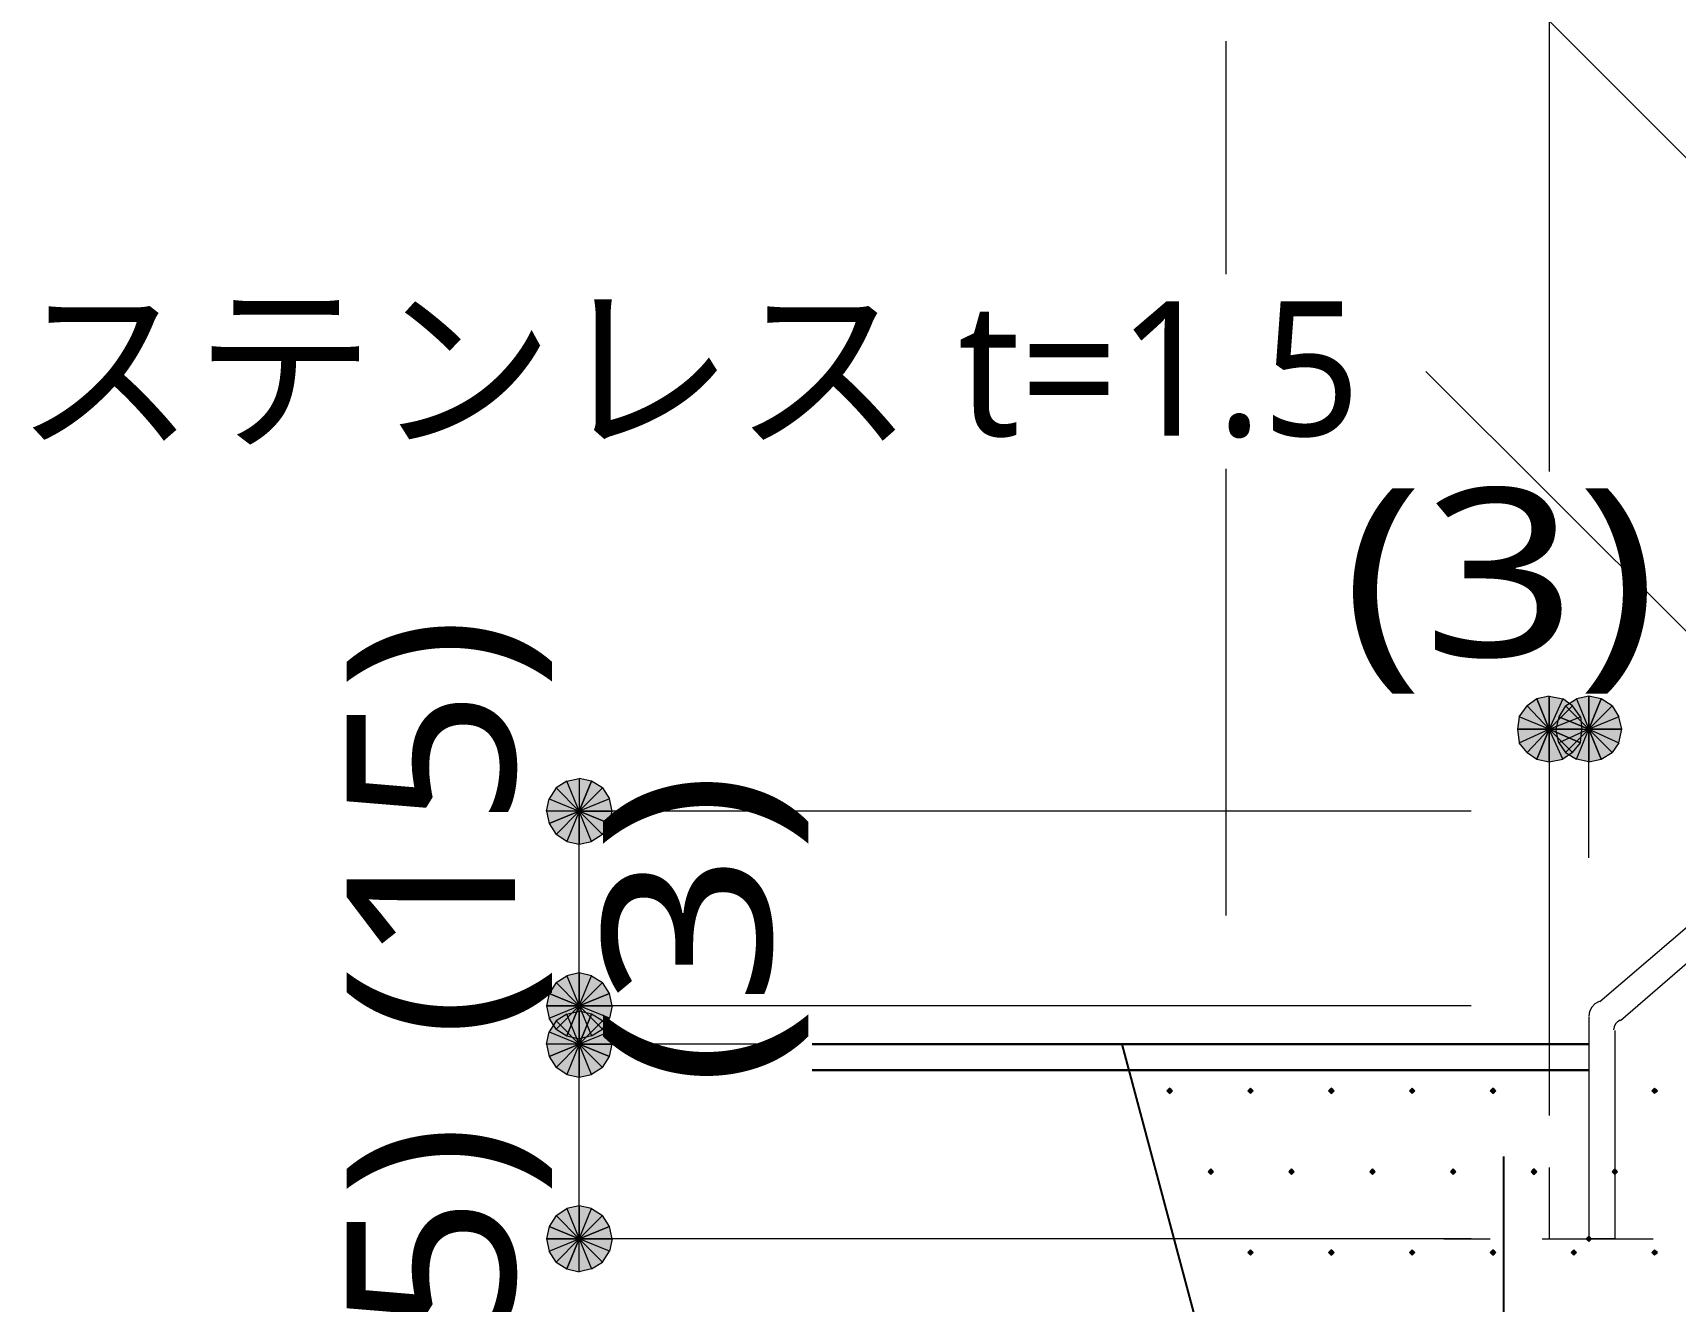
# Model space of a CAD drawing. Header units: millimetres. Extents: x 0 to 420, y 0 to 297.
# Drawn here: x 119.23 to 144.61, y 178.49 to 198.08 of the extents above; entities that cross this region are included whole.
import ezdxf
from ezdxf.enums import TextEntityAlignment as Align

# ---------------------------------------------------------------- set-up
doc = ezdxf.new("R2010")
doc.units = ezdxf.units.MM
doc.styles.add('kst32b', font='NotoSansJP-Variable.ttf')

msp = doc.modelspace()

# ---------------------------------------------------------------- hatches: boundary and pattern name
h = msp.add_hatch(color=7)
h.paths.add_polyline_path([(142.473, 187.791), (142.325, 187.685), (142.663, 187.325), (142.473, 187.791)])
h.paths.add_polyline_path([(142.325, 187.685), (142.663, 187.325), (142.198, 187.515), (142.325, 187.685)])
h.paths.add_polyline_path([(142.663, 187.325), (142.198, 187.515), (142.177, 187.325), (142.663, 187.325)])
h = msp.add_hatch(color=7)
h.paths.add_polyline_path([(143.023, 187.685), (142.875, 187.791), (142.663, 187.325), (143.023, 187.685)])
h.paths.add_polyline_path([(142.875, 187.791), (142.663, 187.325), (142.663, 187.833), (142.875, 187.791)])
h.paths.add_polyline_path([(142.663, 187.325), (142.663, 187.833), (142.473, 187.791), (142.663, 187.325)])
h = msp.add_hatch(color=7)
h.paths.add_polyline_path([(143.277, 187.833), (143.087, 187.791), (143.277, 187.325), (143.277, 187.833)])
h.paths.add_polyline_path([(143.087, 187.791), (143.277, 187.325), (142.917, 187.685), (143.087, 187.791)])
h.paths.add_polyline_path([(143.277, 187.325), (142.917, 187.685), (142.812, 187.515), (143.277, 187.325)])
for points in [[(143.468, 187.791), (143.277, 187.833), (143.277, 187.325), (143.468, 187.791)], [(142.473, 186.859), (142.663, 186.817), (142.663, 187.325), (142.473, 186.859)], [(128.143, 185.864), (128.185, 186.055), (127.677, 186.055), (128.143, 185.864)], [(127.212, 183.24), (127.169, 183.049), (127.677, 183.049), (127.212, 183.24)], [(128.143, 182.266), (128.185, 182.457), (127.677, 182.457), (128.143, 182.266)], [(136.8, 181.779), (136.779, 181.758), (136.758, 181.737), (136.779, 181.716), (136.8, 181.695), (136.821, 181.716), (136.843, 181.737), (136.821, 181.758), (136.8, 181.779)], [(138.049, 181.779), (138.028, 181.758), (138.007, 181.737), (138.028, 181.716), (138.049, 181.695), (138.07, 181.716), (138.091, 181.737), (138.07, 181.758), (138.049, 181.779)], [(139.298, 181.779), (139.277, 181.758), (139.255, 181.737), (139.277, 181.716), (139.298, 181.695), (139.319, 181.716), (139.34, 181.737), (139.319, 181.758), (139.298, 181.779)], [(140.547, 181.779), (140.526, 181.758), (140.504, 181.737), (140.526, 181.716), (140.547, 181.695), (140.568, 181.716), (140.589, 181.737), (140.568, 181.758), (140.547, 181.779)], [(141.796, 181.779), (141.774, 181.758), (141.753, 181.737), (141.774, 181.716), (141.796, 181.695), (141.817, 181.716), (141.838, 181.737), (141.817, 181.758), (141.796, 181.779)], [(144.293, 181.779), (144.272, 181.758), (144.251, 181.737), (144.272, 181.716), (144.293, 181.695), (144.314, 181.716), (144.336, 181.737), (144.314, 181.758), (144.293, 181.779)], [(137.435, 180.53), (137.414, 180.509), (137.393, 180.488), (137.414, 180.467), (137.435, 180.446), (137.456, 180.467), (137.478, 180.488), (137.456, 180.509), (137.435, 180.53)], [(138.684, 180.53), (138.663, 180.509), (138.642, 180.488), (138.663, 180.467), (138.684, 180.446), (138.705, 180.467), (138.726, 180.488), (138.705, 180.509), (138.684, 180.53)], [(139.933, 180.53), (139.912, 180.509), (139.891, 180.488), (139.912, 180.467), (139.933, 180.446), (139.954, 180.467), (139.975, 180.488), (139.954, 180.509), (139.933, 180.53)], [(141.182, 180.53), (141.161, 180.509), (141.139, 180.488), (141.161, 180.467), (141.182, 180.446), (141.203, 180.467), (141.224, 180.488), (141.203, 180.509), (141.182, 180.53)], [(142.43, 180.53), (142.409, 180.509), (142.388, 180.488), (142.409, 180.467), (142.43, 180.446), (142.452, 180.467), (142.473, 180.488), (142.452, 180.509), (142.43, 180.53)], [(143.679, 180.53), (143.658, 180.509), (143.637, 180.488), (143.658, 180.467), (143.679, 180.446), (143.701, 180.467), (143.722, 180.488), (143.701, 180.509), (143.679, 180.53)], [(127.212, 179.642), (127.169, 179.451), (127.677, 179.451), (127.212, 179.642)], [(143.277, 179.493), (143.256, 179.472), (143.235, 179.451), (143.256, 179.43), (143.277, 179.409), (143.298, 179.43), (143.32, 179.451), (143.298, 179.472), (143.277, 179.493)], [(138.049, 179.282), (138.028, 179.26), (138.007, 179.239), (138.028, 179.218), (138.049, 179.197), (138.07, 179.218), (138.091, 179.239), (138.07, 179.26), (138.049, 179.282)], [(139.298, 179.282), (139.277, 179.26), (139.255, 179.239), (139.277, 179.218), (139.298, 179.197), (139.319, 179.218), (139.34, 179.239), (139.319, 179.26), (139.298, 179.282)], [(140.547, 179.282), (140.526, 179.26), (140.504, 179.239), (140.526, 179.218), (140.547, 179.197), (140.568, 179.218), (140.589, 179.239), (140.568, 179.26), (140.547, 179.282)], [(141.796, 179.282), (141.774, 179.26), (141.753, 179.239), (141.774, 179.218), (141.796, 179.197), (141.817, 179.218), (141.838, 179.239), (141.817, 179.26), (141.796, 179.282)], [(143.044, 179.282), (143.023, 179.26), (143.002, 179.239), (143.023, 179.218), (143.044, 179.197), (143.066, 179.218), (143.087, 179.239), (143.066, 179.26), (143.044, 179.282)], [(144.293, 179.282), (144.272, 179.26), (144.251, 179.239), (144.272, 179.218), (144.293, 179.197), (144.314, 179.218), (144.336, 179.239), (144.314, 179.26), (144.293, 179.282)]]:
    msp.add_hatch(color=7).paths.add_polyline_path(points)
h = msp.add_hatch(color=7)
h.paths.add_polyline_path([(143.785, 187.325), (143.743, 187.515), (143.277, 187.325), (143.785, 187.325)])
h.paths.add_polyline_path([(143.743, 187.515), (143.277, 187.325), (143.637, 187.685), (143.743, 187.515)])
h.paths.add_polyline_path([(143.277, 187.325), (143.637, 187.685), (143.468, 187.791), (143.277, 187.325)])
h = msp.add_hatch(color=7)
h.paths.add_polyline_path([(143.15, 187.113), (143.171, 187.325), (142.663, 187.325), (143.15, 187.113)])
h.paths.add_polyline_path([(143.171, 187.325), (142.663, 187.325), (143.15, 187.515), (143.171, 187.325)])
h.paths.add_polyline_path([(142.663, 187.325), (143.15, 187.515), (143.023, 187.685), (142.663, 187.325)])
h = msp.add_hatch(color=7)
h.paths.add_polyline_path([(142.177, 187.325), (142.198, 187.113), (142.663, 187.325), (142.177, 187.325)])
h.paths.add_polyline_path([(142.198, 187.113), (142.663, 187.325), (142.325, 186.965), (142.198, 187.113)])
h.paths.add_polyline_path([(142.663, 187.325), (142.325, 186.965), (142.473, 186.859), (142.663, 187.325)])
h = msp.add_hatch(color=7)
h.paths.add_polyline_path([(142.663, 186.817), (142.875, 186.859), (142.663, 187.325), (142.663, 186.817)])
h.paths.add_polyline_path([(142.875, 186.859), (142.663, 187.325), (143.023, 186.965), (142.875, 186.859)])
h.paths.add_polyline_path([(142.663, 187.325), (143.023, 186.965), (143.15, 187.113), (142.663, 187.325)])
h = msp.add_hatch(color=7)
h.paths.add_polyline_path([(142.812, 187.515), (142.769, 187.325), (143.277, 187.325), (142.812, 187.515)])
h.paths.add_polyline_path([(142.769, 187.325), (143.277, 187.325), (142.812, 187.113), (142.769, 187.325)])
h.paths.add_polyline_path([(143.277, 187.325), (142.812, 187.113), (142.917, 186.965), (143.277, 187.325)])
h = msp.add_hatch(color=7)
h.paths.add_polyline_path([(142.917, 186.965), (143.087, 186.859), (143.277, 187.325), (142.917, 186.965)])
h.paths.add_polyline_path([(143.087, 186.859), (143.277, 187.325), (143.277, 186.817), (143.087, 186.859)])
h.paths.add_polyline_path([(143.277, 187.325), (143.277, 186.817), (143.468, 186.859), (143.277, 187.325)])
h = msp.add_hatch(color=7)
h.paths.add_polyline_path([(143.468, 186.859), (143.637, 186.965), (143.277, 187.325), (143.468, 186.859)])
h.paths.add_polyline_path([(143.637, 186.965), (143.277, 187.325), (143.743, 187.113), (143.637, 186.965)])
h.paths.add_polyline_path([(143.277, 187.325), (143.743, 187.113), (143.785, 187.325), (143.277, 187.325)])
h = msp.add_hatch(color=7)
h.paths.add_polyline_path([(127.868, 186.521), (127.677, 186.563), (127.677, 186.055), (127.868, 186.521)])
h.paths.add_polyline_path([(127.677, 186.563), (127.677, 186.055), (127.487, 186.521), (127.677, 186.563)])
h.paths.add_polyline_path([(127.677, 186.055), (127.487, 186.521), (127.318, 186.415), (127.677, 186.055)])
h = msp.add_hatch(color=7)
h.paths.add_polyline_path([(128.185, 186.055), (128.143, 186.246), (127.677, 186.055), (128.185, 186.055)])
h.paths.add_polyline_path([(128.143, 186.246), (127.677, 186.055), (128.037, 186.415), (128.143, 186.246)])
h.paths.add_polyline_path([(127.677, 186.055), (128.037, 186.415), (127.868, 186.521), (127.677, 186.055)])
h = msp.add_hatch(color=7)
h.paths.add_polyline_path([(127.318, 186.415), (127.212, 186.246), (127.677, 186.055), (127.318, 186.415)])
h.paths.add_polyline_path([(127.212, 186.246), (127.677, 186.055), (127.169, 186.055), (127.212, 186.246)])
h.paths.add_polyline_path([(127.677, 186.055), (127.169, 186.055), (127.212, 185.864), (127.677, 186.055)])
h = msp.add_hatch(color=7)
h.paths.add_polyline_path([(127.212, 185.864), (127.318, 185.695), (127.677, 186.055), (127.212, 185.864)])
h.paths.add_polyline_path([(127.318, 185.695), (127.677, 186.055), (127.487, 185.589), (127.318, 185.695)])
h.paths.add_polyline_path([(127.677, 186.055), (127.487, 185.589), (127.677, 185.547), (127.677, 186.055)])
h = msp.add_hatch(color=7)
h.paths.add_polyline_path([(127.677, 185.547), (127.868, 185.589), (127.677, 186.055), (127.677, 185.547)])
h.paths.add_polyline_path([(127.868, 185.589), (127.677, 186.055), (128.037, 185.695), (127.868, 185.589)])
h.paths.add_polyline_path([(127.677, 186.055), (128.037, 185.695), (128.143, 185.864), (127.677, 186.055)])
h = msp.add_hatch(color=7)
h.paths.add_polyline_path([(127.677, 183.557), (127.487, 183.515), (127.677, 183.049), (127.677, 183.557)])
h.paths.add_polyline_path([(127.487, 183.515), (127.677, 183.049), (127.318, 183.409), (127.487, 183.515)])
h.paths.add_polyline_path([(127.677, 183.049), (127.318, 183.409), (127.212, 183.24), (127.677, 183.049)])
h = msp.add_hatch(color=7)
h.paths.add_polyline_path([(128.143, 183.24), (128.037, 183.409), (127.677, 183.049), (128.143, 183.24)])
h.paths.add_polyline_path([(128.037, 183.409), (127.677, 183.049), (127.868, 183.515), (128.037, 183.409)])
h.paths.add_polyline_path([(127.677, 183.049), (127.868, 183.515), (127.677, 183.557), (127.677, 183.049)])
h = msp.add_hatch(color=7)
h.paths.add_polyline_path([(128.037, 182.689), (128.143, 182.859), (127.677, 183.049), (128.037, 182.689)])
h.paths.add_polyline_path([(128.143, 182.859), (127.677, 183.049), (128.185, 183.049), (128.143, 182.859)])
h.paths.add_polyline_path([(127.677, 183.049), (128.185, 183.049), (128.143, 183.24), (127.677, 183.049)])
h = msp.add_hatch(color=7)
h.paths.add_polyline_path([(127.169, 183.049), (127.212, 182.859), (127.677, 183.049), (127.169, 183.049)])
h.paths.add_polyline_path([(127.212, 182.859), (127.677, 183.049), (127.318, 182.689), (127.212, 182.859)])
h.paths.add_polyline_path([(127.677, 183.049), (127.318, 182.689), (127.487, 182.584), (127.677, 183.049)])
h = msp.add_hatch(color=7)
h.paths.add_polyline_path([(127.868, 182.922), (127.677, 182.965), (127.677, 182.457), (127.868, 182.922)])
h.paths.add_polyline_path([(127.677, 182.965), (127.677, 182.457), (127.487, 182.922), (127.677, 182.965)])
h.paths.add_polyline_path([(127.677, 182.457), (127.487, 182.922), (127.318, 182.816), (127.677, 182.457)])
h = msp.add_hatch(color=7)
h.paths.add_polyline_path([(127.487, 182.584), (127.677, 182.541), (127.677, 183.049), (127.487, 182.584)])
h.paths.add_polyline_path([(127.677, 182.541), (127.677, 183.049), (127.868, 182.584), (127.677, 182.541)])
h.paths.add_polyline_path([(127.677, 183.049), (127.868, 182.584), (128.037, 182.689), (127.677, 183.049)])
h = msp.add_hatch(color=7)
h.paths.add_polyline_path([(127.318, 182.816), (127.212, 182.647), (127.677, 182.457), (127.318, 182.816)])
h.paths.add_polyline_path([(127.212, 182.647), (127.677, 182.457), (127.169, 182.457), (127.212, 182.647)])
h.paths.add_polyline_path([(127.677, 182.457), (127.169, 182.457), (127.212, 182.266), (127.677, 182.457)])
h = msp.add_hatch(color=7)
h.paths.add_polyline_path([(128.185, 182.457), (128.143, 182.647), (127.677, 182.457), (128.185, 182.457)])
h.paths.add_polyline_path([(128.143, 182.647), (127.677, 182.457), (128.037, 182.816), (128.143, 182.647)])
h.paths.add_polyline_path([(127.677, 182.457), (128.037, 182.816), (127.868, 182.922), (127.677, 182.457)])
h = msp.add_hatch(color=7)
h.paths.add_polyline_path([(127.212, 182.266), (127.318, 182.097), (127.677, 182.457), (127.212, 182.266)])
h.paths.add_polyline_path([(127.318, 182.097), (127.677, 182.457), (127.487, 181.991), (127.318, 182.097)])
h.paths.add_polyline_path([(127.677, 182.457), (127.487, 181.991), (127.677, 181.949), (127.677, 182.457)])
h = msp.add_hatch(color=7)
h.paths.add_polyline_path([(127.677, 181.949), (127.868, 181.991), (127.677, 182.457), (127.677, 181.949)])
h.paths.add_polyline_path([(127.868, 181.991), (127.677, 182.457), (128.037, 182.097), (127.868, 181.991)])
h.paths.add_polyline_path([(127.677, 182.457), (128.037, 182.097), (128.143, 182.266), (127.677, 182.457)])
h = msp.add_hatch(color=7)
h.paths.add_polyline_path([(127.677, 179.959), (127.487, 179.917), (127.677, 179.451), (127.677, 179.959)])
h.paths.add_polyline_path([(127.487, 179.917), (127.677, 179.451), (127.318, 179.811), (127.487, 179.917)])
h.paths.add_polyline_path([(127.677, 179.451), (127.318, 179.811), (127.212, 179.642), (127.677, 179.451)])
h = msp.add_hatch(color=7)
h.paths.add_polyline_path([(128.143, 179.642), (128.037, 179.811), (127.677, 179.451), (128.143, 179.642)])
h.paths.add_polyline_path([(128.037, 179.811), (127.677, 179.451), (127.868, 179.917), (128.037, 179.811)])
h.paths.add_polyline_path([(127.677, 179.451), (127.868, 179.917), (127.677, 179.959), (127.677, 179.451)])
h = msp.add_hatch(color=7)
h.paths.add_polyline_path([(127.169, 179.451), (127.212, 179.26), (127.677, 179.451), (127.169, 179.451)])
h.paths.add_polyline_path([(127.212, 179.26), (127.677, 179.451), (127.318, 179.091), (127.212, 179.26)])
h.paths.add_polyline_path([(127.677, 179.451), (127.318, 179.091), (127.487, 178.985), (127.677, 179.451)])
h = msp.add_hatch(color=7)
h.paths.add_polyline_path([(127.487, 178.985), (127.677, 178.943), (127.677, 179.451), (127.487, 178.985)])
h.paths.add_polyline_path([(127.677, 178.943), (127.677, 179.451), (127.868, 178.985), (127.677, 178.943)])
h.paths.add_polyline_path([(127.677, 179.451), (127.868, 178.985), (128.037, 179.091), (127.677, 179.451)])
h = msp.add_hatch(color=7)
h.paths.add_polyline_path([(128.037, 179.091), (128.143, 179.26), (127.677, 179.451), (128.037, 179.091)])
h.paths.add_polyline_path([(128.143, 179.26), (127.677, 179.451), (128.185, 179.451), (128.143, 179.26)])
h.paths.add_polyline_path([(127.677, 179.451), (128.185, 179.451), (128.143, 179.642), (127.677, 179.451)])

# ---------------------------------------------------------------- linework, layer by layer
at = {"lineweight": 13}
for points in [[(142.663, 205.782), (142.663, 191.304)], [(156.21, 184.721), (141.478, 199.454)], [(137.668, 197.951), (137.668, 194.352)], [(148.611, 185.018), (140.758, 192.849)], [(137.668, 191.347), (137.668, 184.446)], [(142.663, 187.833), (142.663, 182.457)], [(142.663, 187.325), (143.277, 187.325)], [(143.277, 185.335), (143.277, 187.346)], [(141.457, 186.055), (127.677, 186.055)], [(141.457, 183.049), (127.677, 183.049), (127.677, 186.055)], [(146.791, 185.97), (143.446, 183.113)], [(147.045, 185.653), (143.764, 182.816)], [(127.677, 182.457), (127.677, 183.049)], [(143.437, 183.119), (143.372, 183.083), (143.321, 183.03), (143.289, 182.964), (143.277, 182.891)], [(143.277, 182.88), (143.277, 179.451)], [(143.762, 182.828), (143.72, 182.804), (143.687, 182.77), (143.666, 182.727), (143.658, 182.679)], [(127.677, 179.451), (127.677, 182.457)], [(130.556, 182.457), (127.677, 182.457)], [(142.663, 182.457), (142.663, 181.356)], [(143.679, 182.668), (143.679, 179.451)], [(142.663, 180.552), (142.663, 179.451)], [(141.457, 179.451), (127.677, 179.451)], [(141.034, 179.451), (141.753, 179.451)], [(142.558, 179.451), (143.277, 179.451)], [(143.277, 179.451), (144.272, 179.451)], [(143.679, 179.451), (143.277, 179.451)]]:
    msp.add_lwpolyline(points, dxfattribs=at)
at = {"lineweight": 0}
for points in [[(142.473, 187.791), (142.325, 187.685), (142.663, 187.325)], [(142.663, 187.325), (142.663, 187.833), (142.473, 187.791)], [(142.875, 187.791), (142.663, 187.325), (142.663, 187.833)], [(143.023, 187.685), (142.875, 187.791), (142.663, 187.325)], [(143.087, 187.791), (143.277, 187.325), (142.917, 187.685)], [(143.277, 187.833), (143.087, 187.791), (143.277, 187.325)], [(143.468, 187.791), (143.277, 187.833), (143.277, 187.325)], [(143.277, 187.325), (143.637, 187.685), (143.468, 187.791)], [(142.325, 187.685), (142.663, 187.325), (142.198, 187.515)], [(142.663, 187.325), (143.15, 187.515), (143.023, 187.685)], [(143.277, 187.325), (142.917, 187.685), (142.812, 187.515)], [(143.743, 187.515), (143.277, 187.325), (143.637, 187.685)], [(142.663, 187.325), (142.198, 187.515), (142.177, 187.325)], [(142.177, 187.325), (142.198, 187.113), (142.663, 187.325)], [(142.198, 187.113), (142.663, 187.325), (142.325, 186.965)], [(142.663, 187.325), (142.325, 186.965), (142.473, 186.859)], [(142.473, 186.859), (142.663, 186.817), (142.663, 187.325)], [(143.171, 187.325), (142.663, 187.325), (143.15, 187.515)], [(142.663, 186.817), (142.875, 186.859), (142.663, 187.325)], [(142.875, 186.859), (142.663, 187.325), (143.023, 186.965)], [(142.663, 187.325), (143.023, 186.965), (143.15, 187.113)], [(143.15, 187.113), (143.171, 187.325), (142.663, 187.325)], [(142.812, 187.515), (142.769, 187.325), (143.277, 187.325)], [(142.769, 187.325), (143.277, 187.325), (142.812, 187.113)], [(143.277, 187.325), (142.812, 187.113), (142.917, 186.965)], [(142.917, 186.965), (143.087, 186.859), (143.277, 187.325)], [(143.087, 186.859), (143.277, 187.325), (143.277, 186.817)], [(143.785, 187.325), (143.743, 187.515), (143.277, 187.325)], [(143.277, 187.325), (143.277, 186.817), (143.468, 186.859)], [(143.468, 186.859), (143.637, 186.965), (143.277, 187.325)], [(143.637, 186.965), (143.277, 187.325), (143.743, 187.113)], [(143.277, 187.325), (143.743, 187.113), (143.785, 187.325)], [(127.677, 186.055), (127.487, 186.521), (127.318, 186.415)], [(127.677, 186.563), (127.677, 186.055), (127.487, 186.521)], [(127.868, 186.521), (127.677, 186.563), (127.677, 186.055)], [(127.677, 186.055), (128.037, 186.415), (127.868, 186.521)], [(127.318, 186.415), (127.212, 186.246), (127.677, 186.055)], [(128.143, 186.246), (127.677, 186.055), (128.037, 186.415)], [(127.212, 186.246), (127.677, 186.055), (127.169, 186.055)], [(127.677, 186.055), (127.169, 186.055), (127.212, 185.864)], [(127.212, 185.864), (127.318, 185.695), (127.677, 186.055)], [(127.318, 185.695), (127.677, 186.055), (127.487, 185.589)], [(127.677, 186.055), (127.487, 185.589), (127.677, 185.547)], [(128.185, 186.055), (128.143, 186.246), (127.677, 186.055)], [(127.677, 185.547), (127.868, 185.589), (127.677, 186.055)], [(127.868, 185.589), (127.677, 186.055), (128.037, 185.695)], [(127.677, 186.055), (128.037, 185.695), (128.143, 185.864)], [(128.143, 185.864), (128.185, 186.055), (127.677, 186.055)], [(127.487, 183.515), (127.677, 183.049), (127.318, 183.409)], [(127.677, 183.557), (127.487, 183.515), (127.677, 183.049)], [(127.677, 183.049), (127.868, 183.515), (127.677, 183.557)], [(128.037, 183.409), (127.677, 183.049), (127.868, 183.515)], [(127.212, 183.24), (127.169, 183.049), (127.677, 183.049)], [(127.677, 183.049), (127.318, 183.409), (127.212, 183.24)], [(128.143, 183.24), (128.037, 183.409), (127.677, 183.049)], [(127.677, 183.049), (128.185, 183.049), (128.143, 183.24)], [(127.169, 183.049), (127.212, 182.859), (127.677, 183.049)], [(127.212, 182.859), (127.677, 183.049), (127.318, 182.689)], [(127.677, 183.049), (127.318, 182.689), (127.487, 182.584)], [(127.487, 182.584), (127.677, 182.541), (127.677, 183.049)], [(127.677, 182.965), (127.677, 182.457), (127.487, 182.922)], [(127.677, 182.541), (127.677, 183.049), (127.868, 182.584)], [(127.677, 183.049), (127.868, 182.584), (128.037, 182.689)], [(128.037, 182.689), (128.143, 182.859), (127.677, 183.049)], [(128.143, 182.859), (127.677, 183.049), (128.185, 183.049)], [(127.868, 182.922), (127.677, 182.965), (127.677, 182.457)], [(127.318, 182.816), (127.212, 182.647), (127.677, 182.457)], [(127.677, 182.457), (127.487, 182.922), (127.318, 182.816)], [(127.677, 182.457), (128.037, 182.816), (127.868, 182.922)], [(128.143, 182.647), (127.677, 182.457), (128.037, 182.816)], [(127.212, 182.647), (127.677, 182.457), (127.169, 182.457)], [(127.677, 182.457), (127.169, 182.457), (127.212, 182.266)], [(127.212, 182.266), (127.318, 182.097), (127.677, 182.457)], [(127.318, 182.097), (127.677, 182.457), (127.487, 181.991)], [(127.677, 182.457), (127.487, 181.991), (127.677, 181.949)], [(128.185, 182.457), (128.143, 182.647), (127.677, 182.457)], [(127.677, 181.949), (127.868, 181.991), (127.677, 182.457)], [(127.868, 181.991), (127.677, 182.457), (128.037, 182.097)], [(127.677, 182.457), (128.037, 182.097), (128.143, 182.266)], [(128.143, 182.266), (128.185, 182.457), (127.677, 182.457)], [(136.8, 181.779), (136.779, 181.758), (136.758, 181.737), (136.779, 181.716), (136.8, 181.695), (136.821, 181.716), (136.843, 181.737), (136.821, 181.758)], [(138.049, 181.779), (138.028, 181.758), (138.007, 181.737), (138.028, 181.716), (138.049, 181.695), (138.07, 181.716), (138.091, 181.737), (138.07, 181.758)], [(139.298, 181.779), (139.277, 181.758), (139.255, 181.737), (139.277, 181.716), (139.298, 181.695), (139.319, 181.716), (139.34, 181.737), (139.319, 181.758)], [(140.547, 181.779), (140.526, 181.758), (140.504, 181.737), (140.526, 181.716), (140.547, 181.695), (140.568, 181.716), (140.589, 181.737), (140.568, 181.758)], [(141.796, 181.779), (141.774, 181.758), (141.753, 181.737), (141.774, 181.716), (141.796, 181.695), (141.817, 181.716), (141.838, 181.737), (141.817, 181.758)], [(144.293, 181.779), (144.272, 181.758), (144.251, 181.737), (144.272, 181.716), (144.293, 181.695), (144.314, 181.716), (144.336, 181.737), (144.314, 181.758)], [(137.435, 180.53), (137.414, 180.509), (137.393, 180.488), (137.414, 180.467), (137.435, 180.446), (137.456, 180.467), (137.478, 180.488), (137.456, 180.509)], [(138.684, 180.53), (138.663, 180.509), (138.642, 180.488), (138.663, 180.467), (138.684, 180.446), (138.705, 180.467), (138.726, 180.488), (138.705, 180.509)], [(139.933, 180.53), (139.912, 180.509), (139.891, 180.488), (139.912, 180.467), (139.933, 180.446), (139.954, 180.467), (139.975, 180.488), (139.954, 180.509)], [(141.182, 180.53), (141.161, 180.509), (141.139, 180.488), (141.161, 180.467), (141.182, 180.446), (141.203, 180.467), (141.224, 180.488), (141.203, 180.509)], [(142.43, 180.53), (142.409, 180.509), (142.388, 180.488), (142.409, 180.467), (142.43, 180.446), (142.452, 180.467), (142.473, 180.488), (142.452, 180.509)], [(143.679, 180.53), (143.658, 180.509), (143.637, 180.488), (143.658, 180.467), (143.679, 180.446), (143.701, 180.467), (143.722, 180.488), (143.701, 180.509)], [(127.677, 179.959), (127.487, 179.917), (127.677, 179.451)], [(127.677, 179.451), (127.868, 179.917), (127.677, 179.959)], [(127.677, 179.451), (127.318, 179.811), (127.212, 179.642)], [(127.487, 179.917), (127.677, 179.451), (127.318, 179.811)], [(128.037, 179.811), (127.677, 179.451), (127.868, 179.917)], [(128.143, 179.642), (128.037, 179.811), (127.677, 179.451)], [(127.212, 179.642), (127.169, 179.451), (127.677, 179.451)], [(127.169, 179.451), (127.212, 179.26), (127.677, 179.451)], [(127.212, 179.26), (127.677, 179.451), (127.318, 179.091)], [(127.677, 179.451), (127.318, 179.091), (127.487, 178.985)], [(127.487, 178.985), (127.677, 178.943), (127.677, 179.451)], [(127.677, 179.451), (128.185, 179.451), (128.143, 179.642)], [(127.677, 178.943), (127.677, 179.451), (127.868, 178.985)], [(127.677, 179.451), (127.868, 178.985), (128.037, 179.091)], [(128.037, 179.091), (128.143, 179.26), (127.677, 179.451)], [(128.143, 179.26), (127.677, 179.451), (128.185, 179.451)], [(143.277, 179.493), (143.256, 179.472), (143.235, 179.451), (143.256, 179.43), (143.277, 179.409), (143.298, 179.43), (143.32, 179.451), (143.298, 179.472)], [(138.049, 179.282), (138.028, 179.26), (138.007, 179.239), (138.028, 179.218), (138.049, 179.197), (138.07, 179.218), (138.091, 179.239), (138.07, 179.26)], [(139.298, 179.282), (139.277, 179.26), (139.255, 179.239), (139.277, 179.218), (139.298, 179.197), (139.319, 179.218), (139.34, 179.239), (139.319, 179.26)], [(140.547, 179.282), (140.526, 179.26), (140.504, 179.239), (140.526, 179.218), (140.547, 179.197), (140.568, 179.218), (140.589, 179.239), (140.568, 179.26)], [(141.796, 179.282), (141.774, 179.26), (141.753, 179.239), (141.774, 179.218), (141.796, 179.197), (141.817, 179.218), (141.838, 179.239), (141.817, 179.26)], [(143.044, 179.282), (143.023, 179.26), (143.002, 179.239), (143.023, 179.218), (143.044, 179.197), (143.066, 179.218), (143.087, 179.239), (143.066, 179.26)], [(144.293, 179.282), (144.272, 179.26), (144.251, 179.239), (144.272, 179.218), (144.293, 179.197), (144.314, 179.218), (144.336, 179.239), (144.314, 179.26)]]:
    msp.add_lwpolyline(points, close=True, dxfattribs=at)
at = {"lineweight": 30}
for points in [[(131.276, 182.457), (143.277, 182.457)], [(131.276, 182.054), (143.277, 182.054)]]:
    msp.add_lwpolyline(points, dxfattribs=at)
at = {"lineweight": 25}
for points in [[(136.059, 182.457), (137.668, 176.445)], [(141.965, 176.932), (141.965, 180.721)]]:
    msp.add_lwpolyline(points, dxfattribs=at)

# ---------------------------------------------------------------- texts
at = {"style": 'kst32b'}
for s, height, p, p2 in [('ステンレス t=1.5', 2.07913, (118.957, 191.855), (139.748, 191.855)), ('(3)', 2.5989, (139.467, 188.447), (144.34, 188.447)), ('(15)', 2.5989, (126.683, 182.562), (126.683, 189.06)), ('(3)', 2.5989, (130.641, 181.8), (130.641, 186.673)), ('(15)', 2.5989, (126.683, 174.731), (126.683, 181.228))]:
    msp.add_text(s, height=height, dxfattribs=at).set_placement(p, p2, align=Align.FIT)

doc.saveas('drawing.dxf')
